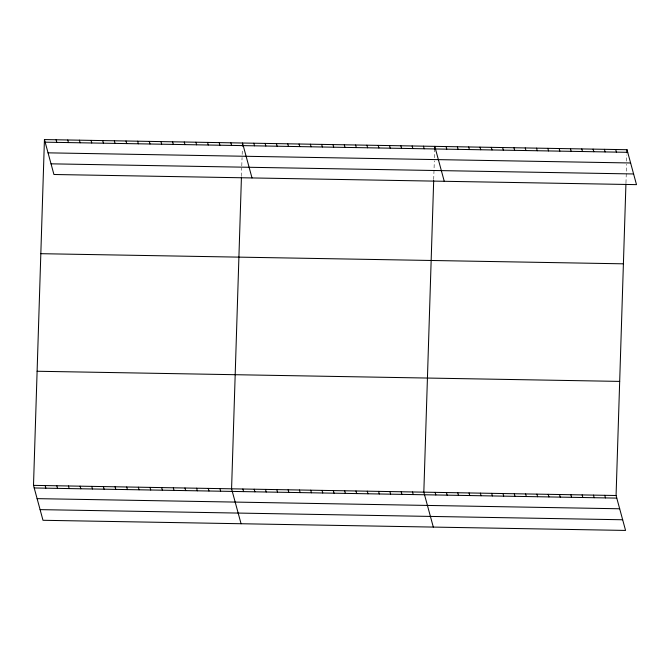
<?xml version="1.0" encoding="UTF-8"?>
<svg xmlns="http://www.w3.org/2000/svg" width="670" height="670" viewBox="0 0 670 670"><rect width="100%" height="100%" fill="white"/><g stroke="black" fill="none" stroke-linecap="round" stroke-linejoin="round"><path stroke-width="0.5" stroke-dasharray="3.35 2.51" d="M241.46 176.218L241.728 167.919M241.795 165.842L242.054 157.542M242.155 154.435L242.314 149.243M433.716 179.56L434.302 160.892M434.403 157.777L434.663 149.477M625.964 182.91L626.551 164.234M626.651 161.127L626.852 154.896"/><path stroke-width="1" d="M625.931 183.948L616.073 495.507L625.562 530.431L42.989 520.288L33.5 485.365L44.438 139.569L627.011 149.712L636.5 184.635L53.927 174.493L44.438 139.569M241.434 177.257L231.577 488.815L241.066 523.739M242.414 146.135L242.515 143.02L252.004 177.944M433.683 180.599L423.825 492.165L433.314 527.081M434.663 149.477L434.763 146.37L444.252 181.285M626.911 152.827L627.011 149.712M45.15 142.174L627.723 152.316M48.039 152.844L630.621 162.977M51.029 163.832L633.602 173.965M40.828 253.687L623.402 263.821M37.11 371.255L619.683 381.397M33.5 485.365L616.073 495.507M34.204 487.969L616.785 498.111M37.101 498.639L619.683 508.773M40.091 509.627L622.664 519.761M615.705 149.519L616.408 152.123M604.399 149.318L605.102 151.923M593.084 149.125L593.796 151.73M581.778 148.924L582.481 151.529M570.471 148.732L571.175 151.336M559.157 148.531L559.869 151.135M547.851 148.338L548.562 150.943M536.544 148.137L537.248 150.742M525.23 147.944L525.942 150.549M513.923 147.743L514.635 150.348M604.767 495.314L605.471 497.919M502.617 147.551L503.321 150.155M593.461 495.113L594.164 497.718M491.311 147.35L492.015 149.954M582.146 494.921L582.858 497.525M479.996 147.157L480.708 149.753M570.84 494.72L571.544 497.324M468.69 146.956L469.394 149.561M559.534 494.527L560.237 497.132M457.384 146.764L458.087 149.36M548.219 494.326L548.931 496.931M446.069 146.562L446.781 149.167M536.913 494.133L537.616 496.738M525.607 493.932L526.31 496.537M423.457 146.169L424.16 148.773M514.292 493.74L515.004 496.344M412.142 145.976L412.854 148.573M502.986 493.539L503.698 496.143M400.836 145.775L401.548 148.38M491.68 493.346L492.383 495.951M389.53 145.583L390.233 148.179M480.365 493.145L481.077 495.75M378.215 145.382L378.927 147.986M469.059 492.953L469.77 495.557M366.909 145.189L367.621 147.785M457.752 492.752L458.456 495.356M355.603 144.988L356.306 147.593M446.446 492.559L447.15 495.163M344.296 144.795L345 147.392M435.131 492.358L435.843 494.963M332.982 144.594L333.694 147.199M321.675 144.402L322.379 146.998M412.519 491.964L413.222 494.569M310.369 144.201L311.073 146.805M401.204 491.772L401.916 494.376M299.055 144.008L299.766 146.604M389.898 491.571L390.61 494.175M287.748 143.807L288.46 146.412M378.592 491.378L379.295 493.983M276.442 143.614L277.146 146.211M367.277 491.177L367.989 493.782M265.127 143.413L265.839 146.018M355.971 490.984L356.683 493.589M253.821 143.221L254.533 145.817M344.665 490.783L345.368 493.388M333.359 490.591L334.062 493.195M230.865 142.819L231.569 145.423M322.044 490.39L322.756 492.994M219.207 142.618L219.919 145.222M310.738 490.197L311.441 492.802M207.558 142.409L208.27 145.013M299.431 489.996L300.135 492.601M195.908 142.208L196.612 144.812M288.117 489.804L288.829 492.408M184.258 142.007L184.962 144.611M276.81 489.603L277.514 492.207M172.6 141.805L173.312 144.41M265.504 489.41L266.208 492.015M160.951 141.605L161.663 144.201M254.19 489.209L254.902 491.814M149.301 141.395L150.013 144M242.883 489.016L243.595 491.621M137.652 141.194L138.355 143.799M126.002 140.993L126.705 143.598M219.928 488.614L220.631 491.219M114.344 140.792L115.056 143.397M208.27 488.413L208.981 491.018M102.694 140.583L103.406 143.187M196.62 488.204L197.332 490.808M91.045 140.382L91.748 142.986M184.97 488.003L185.674 490.607M79.395 140.181L80.099 142.785M173.321 487.802L174.024 490.406M67.737 139.98L68.449 142.584M161.663 487.601L162.375 490.206M56.087 139.779L56.799 142.383M150.013 487.4L150.725 490.005M138.363 487.191L139.067 489.795M126.714 486.99L127.417 489.594M115.064 486.788L115.768 489.393M103.406 486.588L104.118 489.192M91.757 486.378L92.468 488.983M80.107 486.177L80.81 488.782M68.457 485.976L69.161 488.581M56.799 485.775L57.511 488.38M45.15 485.574L45.861 488.179"/></g></svg>
